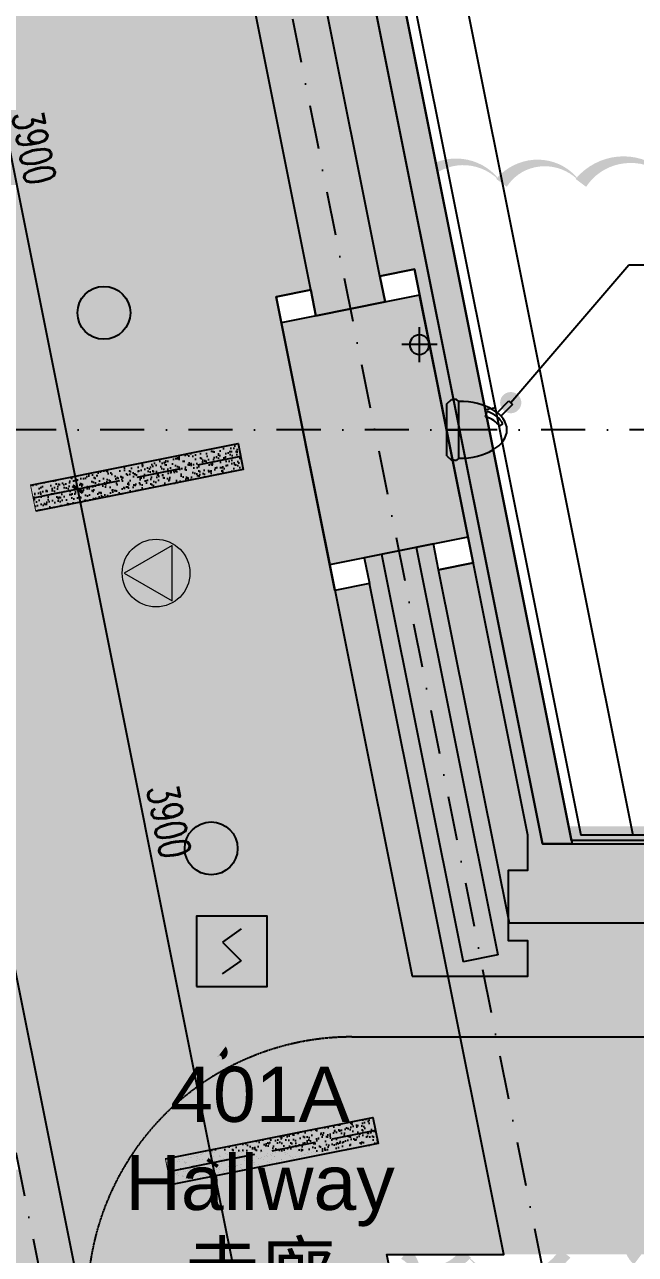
# Model space of a CAD drawing. Extents: x -354516 to 794396, y -401250 to -150594.
# Drawn here: x -10694 to -7231, y -371130 to -364150 of the extents above; entities that cross this region are included whole.
import ezdxf
from ezdxf.enums import TextEntityAlignment as Align

# ---------------------------------------------------------------- set-up
doc = ezdxf.new("R2010")
doc.units = 0
doc.header["$LTSCALE"] = 1000
doc.header["$MEASUREMENT"] = 0
for name, pattern in [('DASH', [0.35, 0.25, -0.1]), ('DASHDOT2', [0.5, 0.25, -0.125, 0, -0.125]), ('DOTE', [2.42, 2, -0.2, 0.02, -0.2])]:
    doc.linetypes.add(name, pattern=pattern)
for name, color, linetype in [('0-吊顶', 6, 'Continuous'), ('0-吊顶材质', 251, 'Continuous'), ('0-吊顶边界', 36, 'Continuous'), ('0-房间名称', 2, 'Continuous'), ('0-火灾自动报警', 1, 'Continuous'), ('0-灯具', 20, 'Continuous'), ('0-灯具1', 40, 'Continuous'), ('0-灯具修改0109', 140, 'Continuous'), ('A-轴线1', 1, 'DOTE'), ('BPM', 4, 'Continuous'), ('COLUMN', 2, 'Continuous'), ('DIM_LEAD', 3, 'Continuous'), ('FIRE-CURTAIN', 30, 'Continuous'), ('LINE', 11, 'Continuous'), ('P-成活面', 4, 'Continuous'), ('PIPE', 3, 'Continuous'), ('PUB_DIM', 3, 'Continuous'), ('PUB_HATCH', 8, 'Continuous'), ('S-EQ1', 32, 'Continuous'), ('S-PLT', 30, 'Continuous'), ('WALL', 2, 'Continuous'), ('墙体', 7, 'Continuous'), ('楼梯', 145, 'Continuous')]:
    doc.layers.add(name, color=color, linetype=linetype)
doc.layers.add('0-地面材质_material hatch', color=251, linetype='Continuous', transparency=0.3)
doc.layers.add('DIM_MODI-天花修改', color=3, linetype='Continuous', plot=False)
doc.styles.add('510p-04$0$Arial_2', font='arial.ttf', dxfattribs={"height": 6.392964})
doc.styles.add('DIM_FONT', font='SIMPLEX', dxfattribs={"width": 0.7, "bigfont": 'GBCBIG'})
doc.dimstyles.new('_TCH_ARCH&&50', dxfattribs={"dimscale": 0.5, "dimtxt": 350, "dimasz": 100, "dimexe": 250, "dimexo": 300, "dimgap": 100, "dimtad": 1, "dimdec": 0, "dimzin": 0, "dimdsep": 46, "dimtxsty": 'DIM_FONT', "dimblk": 'ARCHTICK', "dimcen": 0.09, "dimclrd": 3, "dimclre": 3, "dimclrt": 7, "dimazin": 2, "dimtfac": 1, "dimtdec": 0, "dimtix": 1, "dimtmove": 2, "dimatfit": 3, "dimfxl": 0, "dimtolj": 1, "dimtzin": 0, "dimarcsym": 0})
pattern_1 = [(37.5, (-498310856.17, -3090192758), (-7.086752787, 216.767674014), [0, -171, 0, -191.25, 0, -182.8125]), (7.5, (-498310856.17, -3090192758), (199.099879343, 317.491432338), [0, -92.25, 0, -154.125, 0, -59.0625]), (327.5, (-498310994.54, -3090192758), (350.340959447, 0.636643523), [0, -56.25, 0, -202.5, 0, -264.375]), (317.5, (-498310994.54, -3090192758), (338.189243014, 98.738501055), [0, -28.125, 0, -132.75, 0, -151.875])]

# ---------------------------------------------------------------- blocks, each defined once
blk = doc.blocks.new('25041028')
at = {"layer": 'S-EQ1'}
for p, q in [((1344688, 4995), (1344742, 5045)), ((1344770, 5045), (1344742, 5045)), ((1344770, 5045), (1344798, 5045)), ((1344822, 5022), (1344798, 5045)), ((1344688, 4995), (1344688, 4403)), ((1344822, 5022), (1344822, 4376)), ((1345281, 4652), (1345322, 4629)), ((1345127, 4551), (1345144, 4489)), ((1345258, 4504), (1345392, 4370)), ((1345433, 4411), (1345301, 4543)), ((1344688, 4403), (1344742, 4353)), ((1344742, 4353), (1344770, 4353)), ((1344798, 4353), (1344770, 4353)), ((1344822, 4376), (1344798, 4353)), ((1345392, 4370), (1345433, 4411))]:
    blk.add_line(p, q, dxfattribs=at)
at = {"layer": 'S-EQ1', "extrusion": (0, 0, -1)}
for centre, major_axis, ratio, start_param, end_param in [((1344822, 4699), (547, 0), 0.590773, -1.570796, 1.570796), ((1344917, 4708), (382, 0), 0.493091, 0.306743, 0.988379), ((1344919, 4698), (419, 0), 0.592916, 0.280469, 1.002485)]:
    blk.add_ellipse(centre, major_axis=major_axis, ratio=ratio, start_param=start_param, end_param=end_param, dxfattribs=at)
blk = doc.blocks.new('PFV1')
at = {"color": 0, "linetype": 'ByBlock', "lineweight": -2}
for p, q in [((-9, 246), (-256, -179)), ((236, -180), (-9, 246)), ((-256, -179), (236, -180))]:
    blk.add_line(p, q, dxfattribs=at)
blk.add_circle((-9, -38), 300, dxfattribs=at)
blk = doc.blocks.new('$TwtSys$00000125')
blk.add_circle((0, 0, 0), 0.667)
blk = doc.blocks.new('PIPE-110')
for p, q in [((87087.5, -205623.5), (87087.5, -205423.5)), ((86987.5, -205523.5), (87187.5, -205523.5))]:
    blk.add_line(p, q)
blk.add_circle((87087.5, -205523.5), 55)
blk = doc.blocks.new('PIPE2')
at = {"layer": 'PIPE', "xscale": -1}
blk.add_blockref('PIPE-110', (120707.2, -28111.5), dxfattribs=at)
blk = doc.blocks.new('510p-04$0$material tag')
blk = doc.blocks.new('dsgdfgdgd')
at = {"layer": '0-灯具1', "linetype": 'ByBlock'}
h = blk.add_hatch(dxfattribs=at)
h.set_pattern_fill('AR-SAND', color=256, scale=20)
h.set_pattern_definition([(37.5, (41936.384, 6586.54), (-1.60003, 48.941324), [0, -38.608, 0, -43.18, 0, -41.275]), (7.5, (41936.384, 6586.54), (44.95233, 71.68251), [0, -20.828, 0, -34.798, 0, -13.335]), (327.5, (41905.14, 6586.54), (79.099237, 0.14372), [0, -12.7, 0, -45.72, 0, -59.69]), (317.5, (41905.14, 6586.54), (76.35565, 22.29293), [0, -6.35, 0, -29.972, 0, -34.29])])
h.paths.add_polyline_path([(-600, -75), (-600, 75), (600, 75), (600, -75)])
at = {"layer": '0-灯具', "linetype": 'ByBlock'}
blk.add_lwpolyline([(-600, 75), (600, 75), (600, -75), (-600, -75)], dxfattribs=at)
at = {"layer": '0-灯具1', "color": 3, "linetype": 'DASH'}
blk.add_line((600, 0), (-600, 0), dxfattribs=at)
at = {"layer": '0-灯具1', "const_width": 5}
blk.add_lwpolyline([(-600, -75), (-600, 75), (600, 75), (600, -75)], close=True, dxfattribs=at)
blk = doc.blocks.new('YG')
at = {"layer": 'BPM', "color": 6, "ltscale": 2}
for p, q in [((53, 328), (-53, 253)), ((-53, 253), (53, 147)), ((-53, 72), (53, 147))]:
    blk.add_line(p, q, dxfattribs=at)
at = {"layer": 'BPM'}
blk.add_lwpolyline([(-200, 0), (200, 0), (200, 400), (-200, 400)], close=True, dxfattribs=at)
blk = doc.blocks.new('_FZH')
at = {"color": 255}
blk.add_lwpolyline([(-0.5, -0.5), (0.5, -0.5), (0.5, 0.5), (-0.5, 0.5)], close=True, dxfattribs=at)
at = {"layer": 'PUB_HATCH', "color": 250}
blk.add_solid([(-0.5, -0.5), (0.5, -0.5), (-0.5, 0.5), (0.5, 0.5)], dxfattribs=at)
blk = doc.blocks.new('GRID')
at = {"layer": '墙体', "color": 250, "linetype": 'DASHDOT2', "lineweight": -3}
for p, q in [((20697.5, 81236.4), (37415.8, -2355.2)), ((17951.9, 80687.3), (34670.2, -2904.3)), ((107436.4, 18586.5), (-19063.6, 18586.5))]:
    blk.add_line(p, q, dxfattribs=at)
blk = doc.blocks.new('_ArchTick')
at = {"color": 0, "linetype": 'ByBlock', "const_width": 0.4}
blk.add_lwpolyline([(-0.5, -0.5), (0.5, 0.5)], dxfattribs=at)
blk = doc.blocks.new('*D400')
at = {"layer": 'Defpoints', "color": 0}
for p in [(-9292.3, -370543.9), (-9627.5, -370611), (-8639.3, -373808.8)]:
    blk.add_point(p, dxfattribs=at)
at = {"layer": 'PUB_DIM', "color": 3, "lineweight": -2}
for p, q in [((-9439.4, -370573.3), (-9750.1, -370635.5)), ((-8974.5, -373875.9), (-9627.5, -370611)), ((-8786.4, -373838.2), (-9097.1, -373900.4))]:
    blk.add_line(p, q, dxfattribs=at)
at = {"layer": 'PUB_DIM', "color": 3, "lineweight": -2, "xscale": 50, "yscale": 50, "zscale": 50}
for p, rotation in [((-9627.5, -370611), 101.3100231404074), ((-8974.5, -373875.9), 281.3100231404075)]:
    blk.add_blockref('_ArchTick', p, dxfattribs=dict(at, rotation=rotation))
at = {"layer": 'PUB_DIM', "color": 7, "insert": (-9166.2, -372216.5), "char_height": 175, "attachment_point": 5, "rotation": 281.31002, "style": 'DIM_FONT'}
blk.add_mtext('\\A1;3330', dxfattribs=at)
blk = doc.blocks.new('*D401')
at = {"layer": 'Defpoints', "color": 0}
for p in [(-10057.2, -366719.7), (-10392.4, -366786.7), (-9292.3, -370543.9)]:
    blk.add_point(p, dxfattribs=at)
at = {"layer": 'PUB_DIM', "color": 3, "lineweight": -2}
for p, q in [((-10204.3, -366749.1), (-10515, -366811.2)), ((-9627.5, -370611), (-10392.4, -366786.7)), ((-9439.4, -370573.3), (-9750.1, -370635.5))]:
    blk.add_line(p, q, dxfattribs=at)
at = {"layer": 'PUB_DIM', "color": 3, "lineweight": -2, "xscale": 50, "yscale": 50, "zscale": 50}
for p, rotation in [((-10392.4, -366786.7), 101.3100231404074), ((-9627.5, -370611), 281.3100231404075)]:
    blk.add_blockref('_ArchTick', p, dxfattribs=dict(at, rotation=rotation))
at = {"layer": 'PUB_DIM', "color": 7, "insert": (-9875.1, -368671.9), "char_height": 175, "attachment_point": 5, "rotation": 281.31002, "style": 'DIM_FONT'}
blk.add_mtext('\\A1;3900', dxfattribs=at)
blk = doc.blocks.new('*D402')
at = {"layer": 'Defpoints', "color": 0}
for p in [(-10822, -362895.4), (-11157.2, -362962.4), (-10057.2, -366719.7)]:
    blk.add_point(p, dxfattribs=at)
at = {"layer": 'PUB_DIM', "color": 3, "lineweight": -2}
for p, q in [((-10969.1, -362924.8), (-11279.8, -362987)), ((-10392.4, -366786.7), (-11157.2, -362962.4)), ((-10204.3, -366749.1), (-10515, -366811.2))]:
    blk.add_line(p, q, dxfattribs=at)
at = {"layer": 'PUB_DIM', "color": 3, "lineweight": -2, "xscale": 50, "yscale": 50, "zscale": 50}
for p, rotation in [((-11157.2, -362962.4), 101.3100231404074), ((-10392.4, -366786.7), 281.3100231404075)]:
    blk.add_blockref('_ArchTick', p, dxfattribs=dict(at, rotation=rotation))
at = {"layer": 'PUB_DIM', "color": 7, "insert": (-10640, -364847.6), "char_height": 175, "attachment_point": 5, "rotation": 281.31002, "style": 'DIM_FONT'}
blk.add_mtext('\\A1;3900', dxfattribs=at)

msp = doc.modelspace()

# ---------------------------------------------------------------- hatches: boundary and pattern name
at = {"layer": '0-吊顶材质'}
h = msp.add_hatch(dxfattribs=at)
h.set_pattern_fill('EARTH', color=256, scale=1500)
h.set_pattern_definition([(0, (-498310856.17, -3090192758), (375, 375), [375, -375]), (0, (-498310856.17, -3090192617.38), (375, 375), [375, -375]), (0, (-498310856.17, -3090192476.75), (375, 375), [375, -375]), (90, (-498310809.3, -3090192429.88), (-375, 375), [375, -375]), (90, (-498310668.67, -3090192429.88), (-375, 375), [375, -375]), (90, (-498310528.04, -3090192429.88), (-375, 375), [375, -375])])
h.paths.add_polyline_path([(-8103.7, -373810), (-8639.7, -371130), (-7976.8, -371130), (-8738.3, -367322.7), (-8934.4, -367361.9), (-9267.8, -365695), (-9071.7, -365655.7), (-11035.3, -355837.6), (-11231.5, -355876.8), (-11564.9, -354209.8), (-11368.7, -354170.6), (-12441.3, -348807.9), (-12637.4, -348847.1), (-12970.8, -347180.1), (-12774.7, -347140.9), (-14767.7, -337175.6), (-14963.8, -337214.9), (-16296.8, -330550), (-16408.9, -330550), (-16408.9, -330250), (-18600.4, -330250), (-9888.6, -373808.8)])
h = msp.add_hatch(dxfattribs=at)
h.set_pattern_fill('AR-SAND', color=256, scale=112.5)
h.set_pattern_definition(pattern_1)
h.paths.add_polyline_path([(-8301, -366450), (-8483.4, -365538.1), (-8679.5, -365577.3), (-10643.1, -355759.1), (-10447, -355719.9), (-10780.4, -354052.9), (-10976.5, -354092.1), (-12049.1, -348729.4), (-11852.9, -348690.2), (-12186.3, -347023.2), (-12382.4, -347062.4), (-14375.5, -337097.2), (-14109.8, -337044.1), (-8228.1, -366450)])
h = msp.add_hatch(dxfattribs=at)
h.set_pattern_fill('AR-SAND', color=256, scale=112.5)
h.set_pattern_definition(pattern_1)
h.paths.add_polyline_path([(-7758, -368800), (-14109.8, -337044.1), (-13948, -337011.7), (-7589.7, -368800)])
h = msp.add_hatch(dxfattribs=at)
h.set_pattern_fill('AR-SAND', color=256, scale=112.5)
h.set_pattern_definition(pattern_1)
h.paths.add_polyline_path([(-19700, -366050), (-19700, -364150), (-11820.4, -364150), (-9888.6, -373808.8), (-10092.5, -373808.8), (-10324.4, -372650), (-13200, -372650), (-13200, -370650), (-10724.4, -370650), (-11204.3, -368250), (-13200, -368250), (-13200, -365850), (-13800, -365850), (-13800, -366050)])
h = msp.add_hatch(dxfattribs=at)
h.set_pattern_fill('AR-SAND', color=256, scale=112.5)
h.set_pattern_definition(pattern_1)
h.paths.add_polyline_path([(-8346.1, -367244.3), (-8149.9, -367205.1), (-8301, -366450), (-8228.1, -366450), (-7758, -368800), (5000, -368800), (5000, -368700), (6100, -368700), (6100, -368800), (7758, -368800), (8228.1, -366450), (8301, -366450), (8149.9, -367205), (8346.1, -367244.3), (7944.9, -369250), (-7944.9, -369250)])
h = msp.add_hatch(dxfattribs=at)
h.set_pattern_fill('AR-SAND', color=256, scale=112.5)
h.set_pattern_definition(pattern_1)
h.paths.add_polyline_path([(-7976.8, -371130), (7976.8, -371130), (8272.8, -369300), (-8272.9, -369300)])
at = {"layer": '0-地面材质_material hatch'}
h = msp.add_hatch(dxfattribs=at)
h.set_pattern_fill('ANSI35', color=256, scale=1500)
h.set_pattern_definition([(45, (-498310856.17, -3090192758), (-265.165042945, 265.165042945), []), (45, (-498310591, -3090192758), (-265.165042945, 265.165042945), [468.75, -93.75, 0, -93.75])])
h.paths.add_polyline_path([(11204.4, -368249.5), (11202.8, -368249.5), (12024.3, -364150), (11820.4, -364150), (12883.1, -358789.5), (13283, -358869.4), (13573.3, -357397.9), (13186.3, -357320.5), (14564.8, -350406.9), (14959.4, -350485.8), (15253.9, -349015), (14859.8, -348936.2), (15580.3, -345344.9), (15972.5, -345422.9), (16268.1, -343952.6), (15875.4, -343873.8), (16903.2, -338750.6), (17104.3, -338750), (18804.3, -330250), (18008.9, -330250), (18008.9, -330250), (17008.9, -330250), (17008.9, -330250), (16308.9, -330250), (16308.9, -330650), (15508.9, -330650), (15508.9, -329850), (16134.4, -329850), (16134.4, -329450.1), (-15658.7, -329450), (-15658.7, -329750), (-15208.9, -329750), (-15208.9, -330550), (-16408.9, -330550), (-16408.9, -329544.6), (-18500, -329544.6), (-18500, -330244.6), (-18805.4, -330244.6), (-17104.3, -338750), (-16900.4, -338750), (-16529.8, -340602.8), (-16922, -340681.2), (-16627.8, -342152.4), (-16235.6, -342073.9), (-14201.8, -352205.8), (-14597.5, -352285.1), (-14296.2, -353754.6), (-13914.7, -353678.2), (-12594.5, -360279.2), (-12986.8, -360357.4), (-12692.6, -361828.5), (-12300.4, -361750), (-11820.4, -364150), (-12024.3, -364150), (-10724.4, -370650), (-13200, -370650), (-13200, -372650), (-10324.4, -372650), (-10092.5, -373808.8), (-8103.7, -373810), (-8639.7, -371130), (8639.7, -371130), (8103.7, -373810), (10092.6, -373808.8), (10324.4, -372650), (13200, -372650), (13200, -370650), (10724.4, -370650)])
h.paths.add_polyline_path([(-7647, -368700), (-13983.3, -337018.7), (-14963.8, -337214.9), (-15856.8, -332750), (-14582.1, -332750), (-14228.4, -334518.3), (-13689.1, -334410.4), (-13689.1, -334410.4), (-12610.4, -334194.7), (-12610.5, -334194.7), (-11237.6, -333920.1), (-11237.6, -333920.1), (-10159, -333704.4), (-10159, -333704.4), (-9178.4, -333508.3), (-9129.6, -333752.5), (14637, -333750), (8227, -365800), (7647, -368700), (7000, -368700), (6985.3, -368700), (6100, -368700), (6100, -368700), (5000, -368700), (5000, -368700), (3800, -368700), (-6950.1, -368700)], flags=16)
h.paths.add_polyline_path([(-8934.4, -367361.9), (-9267.8, -365695), (-9071.7, -365655.7), (-9042.3, -365802.8), (-8650.1, -365724.4), (-8679.5, -365577.3), (-8483.3, -365538.1), (-8150, -367205), (-8346.1, -367244.3), (-8375.5, -367097.2), (-8767.7, -367175.6), (-8738.3, -367322.7)], flags=16)
h.paths.add_polyline_path([(-11231.4, -355876.8), (-11564.8, -354209.8), (-11368.7, -354170.6), (-11339.3, -354317.7), (-10947.1, -354239.2), (-10976.5, -354092.1), (-10780.4, -354052.9), (-10447, -355719.9), (-10643.1, -355759.1), (-10672.5, -355612), (-11064.8, -355690.5), (-11035.3, -355837.6)], flags=16)
h.paths.add_polyline_path([(8150, -367205), (8483.3, -365538.1), (8679.5, -365577.3), (8650.1, -365724.4), (9042.3, -365802.8), (9071.7, -365655.7), (9267.8, -365695), (8934.4, -367361.9), (8738.3, -367322.7), (8767.7, -367175.6), (8375.5, -367097.2), (8346.1, -367244.3)], flags=16)
h.paths.add_polyline_path([(-12637.4, -348847.1), (-12970.8, -347180.1), (-12774.7, -347140.9), (-12745.3, -347288), (-12353, -347209.5), (-12382.4, -347062.4), (-12186.3, -347023.2), (-11852.9, -348690.2), (-12049, -348729.4), (-12078.5, -348582.3), (-12470.7, -348660.8), (-12441.3, -348807.9)], flags=16)
h.paths.add_polyline_path([(10447, -355719.9), (10780.4, -354052.9), (10976.5, -354092.1), (10947.1, -354239.2), (11339.3, -354317.7), (11368.7, -354170.6), (11564.8, -354209.8), (11231.4, -355876.8), (11035.3, -355837.6), (11064.8, -355690.5), (10672.5, -355612), (10643.1, -355759.1)], flags=16)
h.paths.add_polyline_path([(11852.9, -348690.2), (12186.3, -347023.2), (12382.4, -347062.4), (12353, -347209.5), (12745.3, -347288), (12774.7, -347140.9), (12970.8, -347180.1), (12637.4, -348847.1), (12441.3, -348807.9), (12470.7, -348660.8), (12078.5, -348582.3), (12049, -348729.4)], flags=16)
h.paths.add_polyline_path([(14150, -337205.1), (14483.4, -335538.1), (14679.5, -335577.3), (14650.1, -335724.4), (15042.3, -335802.8), (15071.7, -335655.7), (15267.8, -335695), (14934.4, -337361.9), (14738.3, -337322.7), (14767.7, -337175.6), (14375.5, -337097.2), (14346.1, -337244.3)], flags=16)
at = {"layer": 'WALL'}
h = msp.add_hatch(color=250, dxfattribs=at)
h.dxf.hatch_style = 1
h.paths.add_polyline_path([(-8473.6, -367116.8), (-8669.7, -367156), (-8206.9, -369469.6), (-8010.8, -369430.4)])

# ---------------------------------------------------------------- linework, layer by layer
at = {"layer": '0-吊顶', "linetype": 'DASH', "ltscale": 0.01}
msp.add_lwpolyline([(-8837.6, -369895.7), (7875, -369895.7, -0.414214), (9375, -371395.7), (9375, -378934.7, -0.414214), (7875, -380434.7), (-8837.6, -380434.7, -0.414214), (-10337.6, -378934.7), (-10337.6, -371395.7, -0.414214)], format="xyb", close=True, dxfattribs=at)
at = {"layer": '0-吊顶边界'}
for points in [[(-8103.7, -373810), (-8639.7, -371130), (-7976.8, -371130), (-8738.3, -367322.7), (-8934.4, -367361.9), (-9267.8, -365695), (-9071.7, -365655.7), (-11035.3, -355837.6), (-11231.5, -355876.8), (-11564.9, -354209.8), (-11368.7, -354170.6), (-12441.3, -348807.9), (-12637.4, -348847.1), (-12970.8, -347180.1), (-12774.7, -347140.9), (-14767.7, -337175.6), (-14963.8, -337214.9), (-16296.8, -330550), (-16408.9, -330550), (-16408.9, -330250), (-18600.4, -330250), (-9888.6, -373808.8)], [(-8301, -366450), (-8483.4, -365538.1), (-8679.5, -365577.3), (-10643.1, -355759.1), (-10447, -355719.9), (-10780.4, -354052.9), (-10976.5, -354092.1), (-12049.1, -348729.4), (-11852.9, -348690.2), (-12186.3, -347023.2), (-12382.4, -347062.4), (-14375.5, -337097.2), (-14109.8, -337044.1), (-8228.1, -366450)], [(-8346.1, -367244.3), (-8149.9, -367205.1), (-8301, -366450), (-8228.1, -366450), (-7758, -368800), (5000, -368800), (5000, -368700), (6100, -368700), (6100, -368800), (7758, -368800), (8228.1, -366450), (8301, -366450), (8149.9, -367205), (8346.1, -367244.3), (7944.9, -369250), (-7944.9, -369250)]]:
    msp.add_lwpolyline(points, close=True, dxfattribs=at)
at = {"layer": '0-灯具修改0109'}
for points in [[(-6960, -369286, 0, 75, 0.5), (-7212.5, -369286, 0, 75, 0.5), (-7465.5, -369286, 0, 75, 0.5), (-7815.5, -369286, 0, 75, 0.5), (-8224, -369286, 0, 75, 0.5), (-8535, -369286, 0, 75, 0.5), (-8535, -369558, 0, 75, 0.5), (-8807.5, -369558, 0, 75, 0.5), (-8807.5, -369810.5, 0, 75, 0.5), (-9060, -369810.5, 0, 75, 0.5), (-9060, -369810.5, 0, 75, 0.5), (-9281, -369680, 0, 75, 0.5), (-9600.5, -369680, 0, 75, 0.5), (-9904.5, -369680, 0, 75, 0.5), (-10284.5, -369680, 0, 75, 0.5), (-10672, -369680, 0, 75, 0.5), (-10672, -369976, 0, 75, 0.5), (-10983.5, -369976, 0, 75, 0.5)], [(-10968.5, -371085, 0, 75, 0.5), (-10649.5, -371085, 0, 75, 0.5), (-10649.5, -371389, 0, 75, 0.5)], [(-8536, -371389, 0, 75, 0.5), (-8536, -371125.5, 0, 75, 0.5), (-8193, -371125.5, 0, 75, 0.5), (-7629, -371125.5, 0, 75, 0.5), (-7629, -371460, 0, 75, 0.5)]]:
    msp.add_lwpolyline(points, format="xyseb", dxfattribs=at)
at = {"layer": 'DIM_LEAD'}
for p, q in [((-7937.4, -366295.8), (-7267.4, -365513.8)), ((-7267.4, -365513.8), (-1291.8, -365513.8))]:
    msp.add_line(p, q, dxfattribs=at)
at = {"layer": 'DIM_LEAD', "const_width": 60}
msp.add_lwpolyline([(-7956.9, -366318.6, 1), (-7917.9, -366273, 1)], format="xyb", close=True, dxfattribs=at)
at = {"layer": 'DIM_MODI-天花修改'}
for points in [[(-7014.8, -365048.4, 0, 75, 0.5), (-7539.8, -365048.4, 0, 75, 0.5), (-7989.8, -365048.4, 0, 75, 0.5), (-8464.8, -365048.4, 0, 75, 0.5), (-8914.8, -365048.4, 0, 75, 0.5), (-9239.8, -365048.4, 0, 75, 0.5), (-9614.8, -365048.4, 0, 75, 0.5), (-9812, -365048.4, 0, 75, 0.5), (-9812, -365373.4, 0, 75, 0.5), (-9812, -365898.4, 0, 75, 0.5), (-9812, -366198.4, 0, 75, 0.5), (-9812, -366448.4, 0, 75, 0.5), (-9812, -367123.4, 0, 75, 0.5), (-9812, -367423.4, 0, 75, 0.5), (-9812, -368023.4, 0, 75, 0.5), (-9812, -368623.4, 0, 75, 0.5), (-9812, -369023.4, 0, 75, 0.5), (-9812, -369323.4, 0, 75, 0.5), (-9812, -369453, 0, 75, 0.5), (-9437, -369453, 0, 75, 0.5), (-9112, -369453, 0, 75, 0.5), (-8587, -369453, 0, 75, 0.5), (-8262, -369453, 0, 75, 0.5), (-7937, -369453, 0, 75, 0.5), (-7562, -369453, 0, 75, 0.5), (-7162, -369453, 0, 75, 0.5)], [(-7123.9, -369757.1, 0, 75, 0.5), (-7216.5, -369757.1, 0, 75, 0.5), (-7216.5, -370082.1, 0, 75, 0.5), (-7216.5, -370607.1, 0, 75, 0.5), (-7216.5, -370907.1, 0, 75, 0.5), (-7216.5, -371157.1, 0, 75, 0.5), (-7216.5, -371832.1, 0, 75, 0.5), (-7216.5, -372132.1, 0, 75, 0.5), (-7216.5, -372184.3, 0, 75, 0.5), (-6616.5, -372184.3, 0, 75, 0.5)], [(-9576.1, -371448.4, 0, 75, 0.5), (-9576.1, -370998.4, 0, 75, 0.5), (-9576.1, -370398.4, 0, 75, 0.5), (-9576.1, -370023.4, 0, 75, 0.5), (-9576.1, -369979.8, 0, 75, 0.5), (-10026.1, -369979.8, 0, 75, 0.5), (-10351.1, -369979.8, 0, 75, 0.5), (-10951.1, -369979.8, 0, 75, 0.5), (-11626.1, -369979.8, 0, 75, 0.5), (-12026.1, -369979.8, 0, 75, 0.5), (-12551.1, -369979.8, 0, 75, 0.5), (-13226.1, -369979.8, 0, 75, 0.5), (-13601.1, -369979.8, 0, 75, 0.5), (-13901.1, -369979.8, 0, 75, 0.5), (-14069.8, -369979.8, 0, 75, 0.5), (-14069.8, -370304.8, 0, 75, 0.5), (-14069.8, -370829.8, 0, 75, 0.5), (-14069.8, -371129.8, 0, 75, 0.5), (-14069.8, -371379.8, 0, 75, 0.5)]]:
    msp.add_lwpolyline(points, format="xyseb", dxfattribs=at)
at = {"layer": 'FIRE-CURTAIN', "linetype": 'DASH', "const_width": 100}
for points in [[(-11015.7, -355680.7), (-8993.3, -365793)], [(-10721.5, -355621.8), (-8699.1, -365734.2)], [(-7950, -369000), (7950, -369000)], [(-7950, -369300), (7950, -369300)]]:
    msp.add_lwpolyline(points, dxfattribs=at)
at = {"layer": 'P-成活面', "color": 4}
for points in [[(-8150, -367205), (-8346.1, -367244.3), (-8375.5, -367097.2), (-8767.7, -367175.6), (-8738.3, -367322.7), (-8934.4, -367361.9), (-9267.8, -365695), (-9071.7, -365655.7), (-9042.3, -365802.8), (-8650.1, -365724.4), (-8679.5, -365577.3), (-8483.3, -365538.1)], [(-8496.8, -369550), (-7840, -369550), (-7840, -369350), (-7950, -369350), (-7950, -368950), (-7840, -368950), (-7840, -368750), (-7841, -368750), (-8483.4, -365538.1), (-8679.5, -365577.3), (-8650.1, -365724.4), (-9042.3, -365802.8), (-9071.7, -365655.7), (-9267.8, -365695)]]:
    msp.add_lwpolyline(points, close=True, dxfattribs=at)
at = {"layer": 'WALL', "color": 0}
for p, q in [((-8473.6, -367116.8), (-8010.8, -369430.4)), ((-8669.7, -367156), (-8206.9, -369469.6)), ((-8010.8, -369430.4), (-8206.9, -369469.6))]:
    msp.add_line(p, q, dxfattribs=at)
at = {"layer": '楼梯'}
for p, q in [((-9500.3, -357470.8), (-7244.4, -368750)), ((-9783.7, -357527.5), (-7539.2, -368750)), ((-8024.3, -366324.5), (-8083.1, -366336.2))]:
    msp.add_line(p, q, dxfattribs=at)
at = {"layer": '楼梯', "color": 4}
for p, q in [((-9842.5, -357539.3), (-7594.3, -368780)), ((3986.1, -368750), (-7539.2, -368750)), ((3986.1, -368780), (-7594.3, -368780))]:
    msp.add_line(p, q, dxfattribs=at)
msp.add_lwpolyline([(-7758, -368800), (-14109.8, -337044.1), (-13948, -337011.7), (-7589.7, -368800), (-7758, -368800)], close=True, dxfattribs=at)

# ---------------------------------------------------------------- block references
at = {"layer": '0-房间名称'}
ref = msp.add_blockref('510p-04$0$material tag', (-189738.6, -446053.7), dxfattribs=dict(at, xscale=3.125, yscale=3.125, zscale=3.125))
ref.add_attrib('ROOM_TAG', '401A', dxfattribs={"layer": '0', "height": 312.5, "style": '510p-04$0$Arial_2'}).set_placement((-9359, -370221.5), align=Align.MIDDLE_CENTER)
ref.add_attrib('NAME_ENG', 'Hallway', dxfattribs={"layer": '0', "height": 312.5, "style": '510p-04$0$Arial_2'}).set_placement((-9359, -370721.5), align=Align.MIDDLE_CENTER)
ref.add_attrib('NAME_CN', '走廊', dxfattribs={"layer": '0', "height": 312.5, "style": '510p-04$0$Arial_2'}).set_placement((-9359, -371221.5), align=Align.MIDDLE_CENTER)
at = {"layer": '0-火灾自动报警', "color": 1, "lineweight": 13, "xscale": 0.6400000000000001, "yscale": 0.6400000000000001, "zscale": 0.6400000000000001, "rotation": 90}
msp.add_blockref('PFV1', (-9972.6, -367257.5), dxfattribs=at)
at = {"layer": '0-灯具1', "linetype": 'ByBlock', "rotation": 11.31002314040736}
for p in [(-10057.2, -366719.7), (-9292.3, -370543.9)]:
    msp.add_blockref('dsgdfgdgd', p, dxfattribs=at)
at = {"layer": 'A-轴线1'}
msp.add_blockref('GRID', (-41936.4, -385036.5), dxfattribs=at)
at = {"layer": 'COLUMN', "xscale": 1400.000000000018, "yscale": 800.0000000000099, "zscale": 800.0000000000099, "rotation": 281.3099324740199}
msp.add_blockref('_FZH', (-8708.9, -366450), dxfattribs=at)
at = {"layer": 'LINE'}
msp.add_blockref('YG', (-9519.1, -369610), dxfattribs=at)
at = {"layer": 'PIPE'}
msp.add_blockref('PIPE2', (-42074.9, -132331.5), dxfattribs=at)
at = {"layer": 'S-PLT', "xscale": 225, "yscale": 225, "zscale": 225}
for p in [(-10244, -365785.7), (-9636.1, -368825.5)]:
    msp.add_blockref('$TwtSys$00000125', p, dxfattribs=at)
at = {"layer": '楼梯', "color": 7, "xscale": -0.5, "yscale": 0.5, "zscale": 0.5, "rotation": 180}
msp.add_blockref('25041028', (-680643.4, -364100.6), dxfattribs=at)

# ---------------------------------------------------------------- dimensions: what is measured, and where the dimension line sits
at = {"layer": 'PUB_DIM', "color": 250}
for base, p1, p2, picture, middle in [((-11157.2, -362962.4), (-10057.2, -366719.7), (-10822, -362895.4), '*D402', (-10640, -364847.6)), ((-10392.4, -366786.7), (-9292.3, -370543.9), (-10057.2, -366719.7), '*D401', (-9875.1, -368671.9))]:
    dim = msp.add_linear_dim(base=base, p1=p1, p2=p2, angle=281.31002, dimstyle='_TCH_ARCH&&50', dxfattribs=at)
    dim.commit()
    dim.dimension.update_dxf_attribs({"geometry": picture, "text_midpoint": middle})
dim = msp.add_aligned_dim(p1=(-8639.3, -373808.8), p2=(-9292.3, -370543.9), distance=341.9, dimstyle='_TCH_ARCH&&50', dxfattribs=at)
dim.commit()
dim.dimension.update_dxf_attribs({"geometry": '*D400', "text_midpoint": (-9166.2, -372216.5)})

doc.saveas('drawing.dxf')
